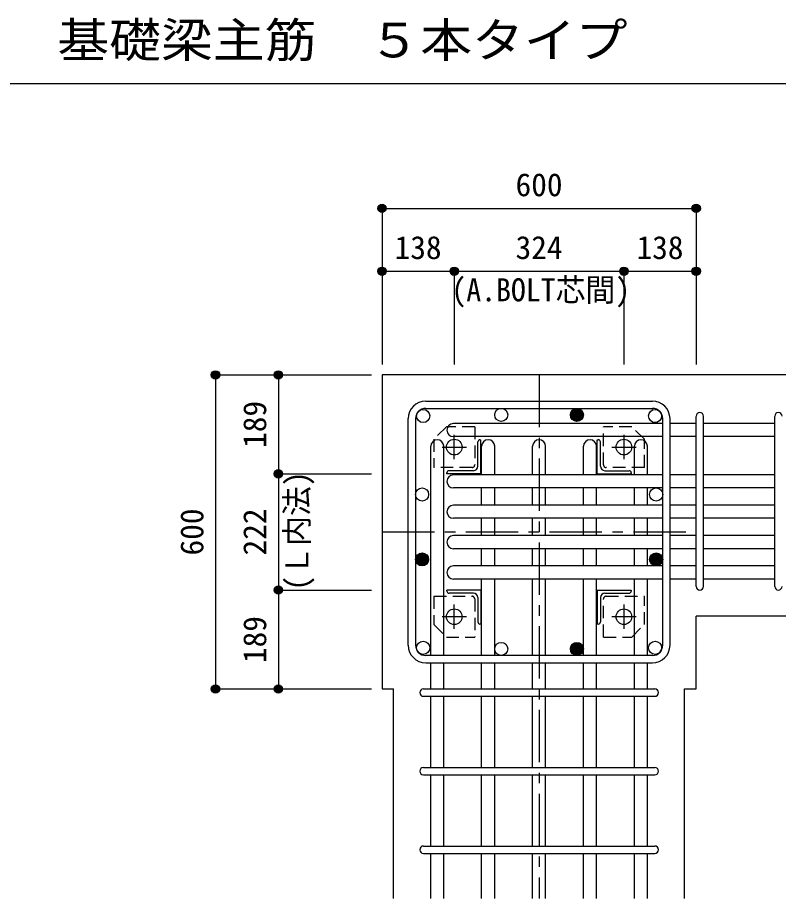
# Model space of a CAD drawing. Units: millimetres at full size, sheet at 1:20. Extents: x -3982 to 3969, y -2797 to 2801.
# Drawn here: x -628 to 825, y -1705 to -22 of the extents above; entities that cross this region are included whole.
import ezdxf
from ezdxf.enums import TextEntityAlignment as Align

# ---------------------------------------------------------------- set-up
doc = ezdxf.new("R2010")
doc.units = ezdxf.units.MM
doc.header["$LTSCALE"] = 20
doc.header["$PDMODE"] = 32
doc.header["$PDSIZE"] = 10
doc.linetypes.add('CHAIN1', pattern=[8, 5, -1, 1, -1])
doc.linetypes.add('DASHED1', pattern=[1.8, 1.2, -0.6])
for name, color, linetype in [('6-1_躯体線', 2, 'Continuous'), ('6-2_A.Bolt_', 4, 'Continuous'), ('6-3_柱型主筋', 4, 'Continuous'), ('6-4_フープ', 7, 'Continuous'), ('6-5_梁主筋', 7, 'Continuous'), ('6-6_S.T.P.', 7, 'Continuous'), ('6-7_文字', 7, 'Continuous'), ('6-9_プレート', 4, 'DASHED1'), ('6-D_寸法', 4, 'Continuous'), ('F-0_枠', 6, 'Continuous')]:
    doc.layers.add(name, color=color, linetype=linetype)
doc.styles.add('ＭＳ ゴシック', font='')
doc.styles.get('ＭＳ ゴシック').set_extended_font_data('MS Gothic')

msp = doc.modelspace()

# ---------------------------------------------------------------- linework, layer by layer
at = {"layer": '6-1_躯体線'}
for p, q in [((68.29, -704.67), (68.29, -1304.67)), ((1068.29, -704.67), (68.29, -704.67)), ((668.29, -1304.67), (668.29, -1165.67)), ((1068.29, -1165.67), (668.29, -1165.67)), ((68.29, -1304.67), (90.34, -1304.67)), ((90.34, -1704.67), (90.34, -1304.67)), ((646.24, -1304.67), (668.29, -1304.67)), ((646.24, -1704.67), (646.24, -1304.67))]:
    msp.add_line(p, q, dxfattribs=at)
at = {"layer": '6-2_A.Bolt_', "linetype": 'CHAIN1'}
for p, q in [((206.29, -865.87), (206.29, -819.37)), ((530.29, -819.37), (530.29, -865.87)), ((182.99, -842.67), (229.49, -842.67)), ((507.09, -842.67), (553.59, -842.67)), ((206.29, -1189.97), (206.29, -1143.47)), ((530.29, -1143.47), (530.29, -1189.97)), ((229.49, -1166.67), (182.99, -1166.67)), ((553.59, -1166.67), (507.09, -1166.67))]:
    msp.add_line(p, q, dxfattribs=at)
at = {"layer": '6-2_A.Bolt_'}
for p, q in [((251.29, -879.17), (251.29, -832.67)), ((255.29, -828.67), (257.29, -828.67)), ((257.29, -893.67), (257.29, -828.67)), ((479.29, -828.67), (481.29, -828.67)), ((479.29, -893.67), (479.29, -828.67)), ((485.29, -879.17), (485.29, -832.67)), ((242.79, -887.67), (196.29, -887.67)), ((493.79, -887.67), (540.29, -887.67)), ((192.29, -893.67), (192.29, -891.67)), ((257.29, -893.67), (192.29, -893.67)), ((479.29, -893.67), (544.29, -893.67)), ((544.29, -891.67), (544.29, -893.67)), ((192.29, -1117.67), (192.29, -1115.67)), ((257.29, -1115.67), (192.29, -1115.67)), ((242.79, -1121.67), (196.29, -1121.67)), ((257.29, -1115.67), (257.29, -1180.67)), ((479.29, -1115.67), (544.29, -1115.67)), ((479.29, -1115.67), (479.29, -1180.67)), ((493.79, -1121.67), (540.29, -1121.67)), ((544.29, -1115.67), (544.29, -1117.67)), ((251.29, -1130.17), (251.29, -1176.67)), ((485.29, -1130.17), (485.29, -1176.67)), ((257.29, -1180.67), (255.29, -1180.67)), ((481.29, -1180.67), (479.29, -1180.67))]:
    msp.add_line(p, q, dxfattribs=at)
at = {"layer": '6-2_A.Bolt_', "color": 3}
for centre in [(206.29, -842.67), (530.29, -842.67), (206.29, -1166.67), (530.29, -1166.67)]:
    msp.add_circle(centre, 15, dxfattribs=at)
at = {"layer": '6-2_A.Bolt_'}
for centre, radius, start, end in [((255.29, -832.67), 4, 90, 180), ((481.29, -832.67), 4, 0, 90), ((196.29, -891.67), 4, 90, 180), ((242.79, -879.17), 8.5, 270, 0), ((493.79, -879.17), 8.5, 180, 270), ((540.29, -891.67), 4, 0, 90), ((196.29, -1117.67), 4, 180, 270), ((242.79, -1130.17), 8.5, 0, 90), ((493.79, -1130.17), 8.5, 90, 180), ((540.29, -1117.67), 4, 270, 0), ((255.29, -1176.67), 4, 180, 270), ((481.29, -1176.67), 4, 270, 0)]:
    msp.add_arc(centre, radius, start, end, dxfattribs=at)
at = {"layer": '6-3_柱型主筋', "color": 3}
for centre in [(146.84, -783.22), (296.07, -781.17), (440.52, -781.17), (589.74, -783.22), (144.79, -933.17), (591.79, -933.17), (144.79, -1057.17), (591.79, -1057.17), (146.84, -1226.12), (296.07, -1228.17), (440.52, -1228.17), (589.74, -1226.12)]:
    msp.add_circle(centre, 12.5, dxfattribs=at)
at = {"layer": '6-3_柱型主筋'}
for centre, radius in [((440.52, -781.17), 12.5), ((440.52, -781.17), 11.25), ((440.52, -781.17), 10), ((440.52, -781.17), 8.75), ((440.52, -781.17), 7.5), ((440.52, -781.17), 6.25), ((440.52, -781.17), 5), ((440.52, -781.17), 3.75), ((440.52, -781.17), 2.5), ((440.52, -781.17), 1.25), ((144.79, -1057.17), 12.5), ((144.79, -1057.17), 11.25), ((144.79, -1057.17), 10), ((144.79, -1057.17), 8.75), ((144.79, -1057.17), 7.5), ((144.79, -1057.17), 6.25), ((144.79, -1057.17), 5), ((144.79, -1057.17), 3.75), ((144.79, -1057.17), 2.5), ((144.79, -1057.17), 1.25), ((591.79, -1057.17), 12.5), ((591.79, -1057.17), 11.25), ((591.79, -1057.17), 10), ((591.79, -1057.17), 8.75), ((591.79, -1057.17), 7.5), ((591.79, -1057.17), 6.25), ((591.79, -1057.17), 5), ((591.79, -1057.17), 3.75), ((591.79, -1057.17), 2.5), ((591.79, -1057.17), 1.25), ((440.52, -1228.17), 12.5), ((440.52, -1228.17), 11.25), ((440.52, -1228.17), 10), ((440.52, -1228.17), 8.75), ((440.52, -1228.17), 7.5), ((440.52, -1228.17), 6.25), ((440.52, -1228.17), 5), ((440.52, -1228.17), 3.75), ((440.52, -1228.17), 2.5), ((440.52, -1228.17), 1.25)]:
    msp.add_circle(centre, radius, dxfattribs=at)
at = {"layer": '6-4_フープ'}
for p, q in [((151.79, -754.67), (584.79, -754.67)), ((151.79, -768.67), (584.79, -768.67)), ((118.29, -1221.17), (118.29, -788.17)), ((132.29, -788.17), (132.29, -1221.17)), ((604.29, -1221.17), (604.29, -788.17)), ((618.29, -1221.17), (618.29, -788.17)), ((584.79, -1240.67), (151.79, -1240.67)), ((151.79, -1254.67), (584.79, -1254.67))]:
    msp.add_line(p, q, dxfattribs=at)
for centre, radius, start, end in [((151.79, -788.17), 33.5, 90, 180), ((584.79, -788.17), 33.5, 0, 90), ((151.79, -788.17), 19.5, 90, 180), ((584.79, -788.17), 19.5, 0, 90), ((151.79, -1221.17), 33.5, 180, 270), ((151.79, -1221.17), 19.5, 180, 270), ((584.79, -1221.17), 33.5, 270, 0), ((584.79, -1221.17), 19.5, 270, 0)]:
    msp.add_arc(centre, radius, start, end, dxfattribs=at)
at = {"layer": '6-5_梁主筋'}
for p, q in [((604.29, -797.72), (204.79, -797.72)), ((668.29, -797.72), (618.29, -797.72)), ((818.29, -797.72), (682.29, -797.72)), ((604.29, -822.72), (204.79, -822.72)), ((668.29, -822.72), (618.29, -822.72)), ((818.29, -822.72), (682.29, -822.72)), ((161.34, -1240.67), (161.34, -841.17)), ((186.34, -1240.67), (186.34, -841.17)), ((258.57, -895.67), (258.57, -841.17)), ((283.57, -895.67), (283.57, -841.17)), ((355.79, -895.67), (355.79, -841.17)), ((380.79, -895.67), (380.79, -841.17)), ((453.02, -895.67), (453.02, -841.17)), ((478.02, -895.67), (478.02, -841.17)), ((550.24, -895.67), (550.24, -841.17)), ((575.24, -895.67), (575.24, -841.17)), ((604.29, -895.67), (204.79, -895.67)), ((668.29, -895.67), (618.29, -895.67)), ((818.29, -895.67), (682.29, -895.67)), ((604.29, -920.67), (204.79, -920.67)), ((258.57, -953.67), (258.57, -920.67)), ((283.57, -953.67), (283.57, -920.67)), ((355.79, -953.67), (355.79, -920.67)), ((380.79, -953.67), (380.79, -920.67)), ((453.02, -953.67), (453.02, -920.67)), ((478.02, -953.67), (478.02, -920.67)), ((550.24, -953.67), (550.24, -920.67)), ((575.24, -953.67), (575.24, -920.67)), ((668.29, -920.67), (618.29, -920.67)), ((818.29, -920.67), (682.29, -920.67)), ((604.29, -953.67), (204.79, -953.67)), ((668.29, -953.67), (618.29, -953.67)), ((818.29, -953.67), (682.29, -953.67)), ((604.29, -978.67), (204.79, -978.67)), ((258.57, -1011.67), (258.57, -978.67)), ((283.57, -1011.67), (283.57, -978.67)), ((355.79, -1011.67), (355.79, -978.67)), ((380.79, -1011.67), (380.79, -978.67)), ((453.02, -1011.67), (453.02, -978.67)), ((478.02, -1011.67), (478.02, -978.67)), ((550.24, -1011.67), (550.24, -978.67)), ((575.24, -1011.67), (575.24, -978.67)), ((668.29, -978.67), (618.29, -978.67)), ((818.29, -978.67), (682.29, -978.67)), ((604.29, -1011.67), (204.79, -1011.67)), ((668.29, -1011.67), (618.29, -1011.67)), ((818.29, -1011.67), (682.29, -1011.67)), ((604.29, -1036.67), (204.79, -1036.67)), ((258.57, -1069.67), (258.57, -1036.67)), ((283.57, -1069.67), (283.57, -1036.67)), ((355.79, -1069.67), (355.79, -1036.67)), ((380.79, -1069.67), (380.79, -1036.67)), ((453.02, -1069.67), (453.02, -1036.67)), ((478.02, -1069.67), (478.02, -1036.67)), ((550.24, -1069.67), (550.24, -1036.67)), ((575.24, -1069.67), (575.24, -1036.67)), ((668.29, -1036.67), (618.29, -1036.67)), ((818.29, -1036.67), (682.29, -1036.67)), ((604.29, -1069.67), (204.79, -1069.67)), ((668.29, -1069.67), (618.29, -1069.67)), ((818.29, -1069.67), (682.29, -1069.67)), ((604.29, -1094.67), (204.79, -1094.67)), ((258.57, -1240.67), (258.57, -1094.67)), ((283.57, -1240.67), (283.57, -1094.67)), ((355.79, -1240.67), (355.79, -1094.67)), ((380.79, -1240.67), (380.79, -1094.67)), ((453.02, -1240.67), (453.02, -1094.67)), ((478.02, -1240.67), (478.02, -1094.67)), ((550.24, -1240.67), (550.24, -1094.67)), ((575.24, -1240.67), (575.24, -1094.67)), ((668.29, -1094.67), (618.29, -1094.67)), ((818.29, -1094.67), (682.29, -1094.67)), ((161.34, -1304.67), (161.34, -1254.67)), ((186.34, -1304.67), (186.34, -1254.67)), ((258.57, -1304.67), (258.57, -1254.67)), ((283.57, -1304.67), (283.57, -1254.67)), ((355.79, -1304.67), (355.79, -1254.67)), ((380.79, -1304.67), (380.79, -1254.67)), ((453.02, -1304.67), (453.02, -1254.67)), ((478.02, -1304.67), (478.02, -1254.67)), ((550.24, -1304.67), (550.24, -1254.67)), ((575.24, -1304.67), (575.24, -1254.67)), ((161.34, -1454.67), (161.34, -1318.67)), ((186.34, -1454.67), (186.34, -1318.67)), ((258.57, -1454.67), (258.57, -1318.67)), ((283.57, -1454.67), (283.57, -1318.67)), ((355.79, -1454.67), (355.79, -1318.67)), ((380.79, -1454.67), (380.79, -1318.67)), ((453.02, -1454.67), (453.02, -1318.67)), ((478.02, -1454.67), (478.02, -1318.67)), ((550.24, -1454.67), (550.24, -1318.67)), ((575.24, -1454.67), (575.24, -1318.67)), ((161.34, -1604.67), (161.34, -1468.67)), ((186.34, -1604.67), (186.34, -1468.67)), ((258.57, -1604.67), (258.57, -1468.67)), ((283.57, -1604.67), (283.57, -1468.67)), ((355.79, -1604.67), (355.79, -1468.67)), ((380.79, -1604.67), (380.79, -1468.67)), ((453.02, -1604.67), (453.02, -1468.67)), ((478.02, -1604.67), (478.02, -1468.67)), ((550.24, -1604.67), (550.24, -1468.67)), ((575.24, -1604.67), (575.24, -1468.67)), ((161.34, -1704.67), (161.34, -1618.67)), ((186.34, -1704.67), (186.34, -1618.67)), ((258.57, -1704.67), (258.57, -1618.67)), ((283.57, -1704.67), (283.57, -1618.67)), ((355.79, -1704.67), (355.79, -1618.67)), ((380.79, -1704.67), (380.79, -1618.67)), ((453.02, -1704.67), (453.02, -1618.67)), ((478.02, -1704.67), (478.02, -1618.67)), ((550.24, -1704.67), (550.24, -1618.67)), ((575.24, -1704.67), (575.24, -1618.67))]:
    msp.add_line(p, q, dxfattribs=at)
for centre, start, end in [((204.79, -810.22), 90, 270), ((173.84, -841.17), 0, 180), ((271.07, -841.17), 0, 180), ((368.29, -841.17), 0, 180), ((465.52, -841.17), 0, 180), ((562.74, -841.17), 0, 180), ((204.79, -908.17), 90, 270), ((204.79, -966.17), 90, 270), ((204.79, -1024.17), 90, 270), ((204.79, -1082.17), 90, 270)]:
    msp.add_arc(centre, 12.5, start, end, dxfattribs=at)
at = {"layer": '6-6_S.T.P.'}
for p, q in [((668.29, -1108.67), (668.29, -784.11)), ((682.29, -1108.67), (682.29, -784.11)), ((818.29, -1108.67), (818.29, -784.11)), ((147.34, -1304.67), (589.24, -1304.67)), ((147.34, -1318.67), (589.24, -1318.67)), ((147.34, -1454.67), (589.24, -1454.67)), ((147.34, -1468.67), (589.24, -1468.67)), ((147.34, -1604.67), (589.24, -1604.67)), ((147.34, -1618.67), (589.24, -1618.67))]:
    msp.add_line(p, q, dxfattribs=at)
for centre, start, end in [((675.29, -783.72), 0, 180), ((675.29, -783.72), 0, 180), ((675.29, -783.72), 0, 180), ((675.29, -783.72), 0, 180), ((825.29, -783.72), 0, 180), ((675.29, -1108.67), 180, 0), ((675.29, -1108.67), 180, 0), ((675.29, -1108.67), 180, 0), ((675.29, -1108.67), 180, 0), ((825.29, -1108.67), 180, 0), ((147.34, -1311.67), 90, 270), ((147.34, -1311.67), 90, 270), ((147.34, -1311.67), 90, 270), ((147.34, -1311.67), 90, 270), ((589.24, -1311.67), 270, 90), ((589.24, -1311.67), 270, 90), ((589.24, -1311.67), 270, 90), ((589.24, -1311.67), 270, 90), ((147.34, -1461.67), 90, 270), ((589.24, -1461.67), 270, 90), ((147.34, -1611.67), 90, 270), ((589.24, -1611.67), 270, 90)]:
    msp.add_arc(centre, 7, start, end, dxfattribs=at)
at = {"layer": '6-9_プレート'}
for p, q in [((191.29, -803.67), (167.29, -827.67)), ((245.29, -803.67), (191.29, -803.67)), ((245.29, -803.67), (245.29, -876.74)), ((545.29, -803.67), (491.29, -803.67)), ((491.29, -876.74), (491.29, -803.67)), ((569.29, -827.67), (545.29, -803.67)), ((167.29, -827.67), (167.29, -881.67)), ((569.29, -881.67), (569.29, -827.67)), ((240.36, -881.67), (167.29, -881.67)), ((569.29, -881.67), (496.22, -881.67)), ((167.29, -1127.67), (167.29, -1181.67)), ((167.29, -1127.67), (240.36, -1127.67)), ((245.29, -1132.6), (245.29, -1205.67)), ((491.29, -1205.67), (491.29, -1132.6)), ((496.22, -1127.67), (569.29, -1127.67)), ((569.29, -1181.67), (569.29, -1127.67)), ((167.29, -1181.67), (191.29, -1205.67)), ((545.29, -1205.67), (569.29, -1181.67)), ((191.29, -1205.67), (245.29, -1205.67)), ((491.29, -1205.67), (545.29, -1205.67))]:
    msp.add_line(p, q, dxfattribs=at)
for centre, start, end in [((240.29, -876.67), 270.79364, 359.20636), ((496.29, -876.67), 180.79364, 269.20636), ((240.29, -1132.67), 0.79364, 89.20636), ((496.29, -1132.67), 90.79364, 179.20636)]:
    msp.add_arc(centre, 5, start, end, dxfattribs=at)
at = {"layer": '6-D_寸法'}
for p, q in [((68.29, -386.65), (668.29, -386.65)), ((68.29, -386.65), (68.29, -506.65)), ((668.29, -386.65), (668.29, -506.65)), ((68.29, -506.65), (206.29, -506.65)), ((68.29, -506.65), (68.29, -684.67)), ((206.29, -506.65), (206.29, -684.67)), ((206.29, -506.65), (530.29, -506.65)), ((530.29, -506.65), (530.29, -684.67)), ((530.29, -506.65), (668.29, -506.65)), ((668.29, -506.65), (668.29, -684.67)), ((-249.74, -704.67), (-129.74, -704.67)), ((-249.74, -704.67), (-249.74, -1304.67)), ((-129.74, -704.67), (48.29, -704.67)), ((-129.74, -704.67), (48.29, -704.67)), ((-129.74, -704.67), (-129.74, -893.67)), ((-129.74, -704.67), (48.29, -704.67)), ((-129.74, -893.67), (48.29, -893.67)), ((-129.74, -893.67), (-129.74, -1115.67)), ((-129.74, -893.67), (48.29, -893.67)), ((-129.74, -1115.67), (48.29, -1115.67)), ((-249.74, -1304.67), (-129.74, -1304.67)), ((-129.74, -1304.67), (48.29, -1304.67)), ((-129.74, -1304.67), (48.29, -1304.67)), ((-129.74, -1304.67), (48.29, -1304.67))]:
    msp.add_line(p, q, dxfattribs=at)
at = {"layer": '6-D_寸法', "linetype": 'CHAIN1'}
for p, q in [((368.29, -704.67), (368.29, -1704.67)), ((68.29, -1004.67), (668.29, -1004.67))]:
    msp.add_line(p, q, dxfattribs=at)
at = {"layer": '6-D_寸法'}
for points in [[(68.29, -386.65), (68.29, -506.65), (68.29, -684.67)], [(-129.74, -1115.67), (-129.74, -1304.67), (48.29, -1304.67)], [(-249.74, -1304.67), (-129.74, -1304.67), (48.29, -1304.67)], [(-249.74, -1304.67), (-129.74, -1304.67), (48.29, -1304.67)]]:
    msp.add_lwpolyline(points, dxfattribs=at)
for centre, radius in [((68.29, -386.65), 8), ((68.29, -386.65), 7.2), ((68.29, -386.65), 6.4), ((68.29, -386.65), 5.6), ((68.29, -386.65), 4.8), ((68.29, -386.65), 4), ((68.29, -386.65), 3.2), ((68.29, -386.65), 2.4), ((68.29, -386.65), 1.6), ((68.29, -386.65), 0.8), ((668.29, -386.65), 8), ((668.29, -386.65), 7.2), ((668.29, -386.65), 6.4), ((668.29, -386.65), 5.6), ((668.29, -386.65), 4.8), ((668.29, -386.65), 4), ((668.29, -386.65), 3.2), ((668.29, -386.65), 2.4), ((668.29, -386.65), 1.6), ((668.29, -386.65), 0.8), ((68.29, -506.65), 8), ((68.29, -506.65), 7.2), ((68.29, -506.65), 6.4), ((68.29, -506.65), 5.6), ((68.29, -506.65), 4.8), ((68.29, -506.65), 4), ((68.29, -506.65), 3.2), ((68.29, -506.65), 2.4), ((206.29, -506.65), 8), ((206.29, -506.65), 7.2), ((206.29, -506.65), 6.4), ((206.29, -506.65), 5.6), ((206.29, -506.65), 4.8), ((206.29, -506.65), 4), ((206.29, -506.65), 3.2), ((206.29, -506.65), 2.4), ((530.29, -506.65), 8), ((530.29, -506.65), 7.2), ((530.29, -506.65), 6.4), ((530.29, -506.65), 5.6), ((530.29, -506.65), 4.8), ((530.29, -506.65), 4), ((530.29, -506.65), 3.2), ((530.29, -506.65), 2.4), ((668.29, -506.65), 8), ((668.29, -506.65), 7.2), ((668.29, -506.65), 6.4), ((668.29, -506.65), 5.6), ((668.29, -506.65), 4.8), ((668.29, -506.65), 4), ((668.29, -506.65), 3.2), ((668.29, -506.65), 2.4), ((68.29, -506.65), 1.6), ((68.29, -506.65), 0.8), ((206.29, -506.65), 1.6), ((206.29, -506.65), 0.8), ((530.29, -506.65), 1.6), ((530.29, -506.65), 0.8), ((668.29, -506.65), 1.6), ((668.29, -506.65), 0.8), ((-249.74, -704.67), 8), ((-249.74, -704.67), 7.2), ((-249.74, -704.67), 6.4), ((-249.74, -704.67), 5.6), ((-249.74, -704.67), 4.8), ((-249.74, -704.67), 4), ((-249.74, -704.67), 3.2), ((-249.74, -704.67), 2.4), ((-249.74, -704.67), 1.6), ((-249.74, -704.67), 0.8), ((-129.74, -704.67), 8), ((-129.74, -704.67), 7.2), ((-129.74, -704.67), 6.4), ((-129.74, -704.67), 5.6), ((-129.74, -704.67), 4.8), ((-129.74, -704.67), 4), ((-129.74, -704.67), 3.2), ((-129.74, -704.67), 2.4), ((-129.74, -704.67), 1.6), ((-129.74, -704.67), 0.8), ((-129.74, -893.67), 8), ((-129.74, -893.67), 7.2), ((-129.74, -893.67), 6.4), ((-129.74, -893.67), 5.6), ((-129.74, -893.67), 4.8), ((-129.74, -893.67), 4), ((-129.74, -893.67), 3.2), ((-129.74, -893.67), 2.4), ((-129.74, -893.67), 1.6), ((-129.74, -893.67), 0.8), ((-129.74, -1115.67), 8), ((-129.74, -1115.67), 7.2), ((-129.74, -1115.67), 6.4), ((-129.74, -1115.67), 5.6), ((-129.74, -1115.67), 4.8), ((-129.74, -1115.67), 4), ((-129.74, -1115.67), 3.2), ((-129.74, -1115.67), 2.4), ((-129.74, -1115.67), 1.6), ((-129.74, -1115.67), 0.8), ((-249.74, -1304.67), 8), ((-249.74, -1304.67), 7.2), ((-249.74, -1304.67), 6.4), ((-249.74, -1304.67), 5.6), ((-249.74, -1304.67), 4.8), ((-249.74, -1304.67), 4), ((-249.74, -1304.67), 3.2), ((-249.74, -1304.67), 2.4), ((-249.74, -1304.67), 1.6), ((-249.74, -1304.67), 0.8), ((-129.74, -1304.67), 8), ((-129.74, -1304.67), 7.2), ((-129.74, -1304.67), 6.4), ((-129.74, -1304.67), 5.6), ((-129.74, -1304.67), 4.8), ((-129.74, -1304.67), 4), ((-129.74, -1304.67), 3.2), ((-129.74, -1304.67), 2.4), ((-129.74, -1304.67), 1.6), ((-129.74, -1304.67), 0.8)]:
    msp.add_circle(centre, radius, dxfattribs=at)
at = {"layer": '6-D_寸法', "color": 7}
for p in [(68.29, -386.65), (668.29, -386.65), (68.29, -506.65), (206.29, -506.65), (530.29, -506.65), (668.29, -506.65), (-249.74, -704.67), (-249.74, -704.67), (-129.74, -704.67), (-129.74, -704.67), (-129.74, -893.67), (-129.74, -1115.67), (-129.74, -1115.67), (-249.74, -1304.67), (-249.74, -1304.67), (-129.74, -1304.67), (-129.74, -1304.67)]:
    msp.add_point(p, dxfattribs=at)
at = {"layer": 'F-0_枠', "color": 2}
msp.add_line((-3981.92, -148.03), (2482.4, -148.03), dxfattribs=at)

# ---------------------------------------------------------------- texts
at = {"layer": '6-7_文字', "color": 2, "style": 'ＭＳ ゴシック', "width": 1.1}
msp.add_text('\u3000\u3000基礎梁主筋\u3000５本タイプ', height=65.98, dxfattribs=at).set_placement((-749.76, -118.03), align=Align.BOTTOM_LEFT)
at = {"layer": '6-7_文字', "color": 4, "style": 'ＭＳ ゴシック', "width": 0.95}
msp.add_text('(A.BOLT芯間)', height=43.99, dxfattribs=at).set_placement((200.82, -577.42), align=Align.BOTTOM_LEFT)
at = {"layer": '6-D_寸法', "style": 'ＭＳ ゴシック'}
for s, p in [('600', (323.29, -376.65)), ('138', (92.29, -496.65)), ('324', (323.29, -496.65)), ('138', (554.29, -496.65))]:
    msp.add_text(s, height=43.99, dxfattribs=at).set_placement(p, align=Align.BOTTOM_LEFT)
for s, p in [('189', (-139.74, -844.17)), ('600', (-259.74, -1049.67)), ('222', (-139.74, -1049.67)), ('189', (-139.74, -1255.17))]:
    msp.add_text(s, height=43.99, rotation=90, dxfattribs=at).set_placement(p, align=Align.BOTTOM_LEFT)
at = {"layer": '6-D_寸法', "style": 'ＭＳ ゴシック', "width": 0.95}
msp.add_text('(Ｌ内法)', height=43.99, rotation=90, dxfattribs=at).set_placement((-59.25, -1116.77), align=Align.BOTTOM_LEFT)

doc.saveas('drawing.dxf')
